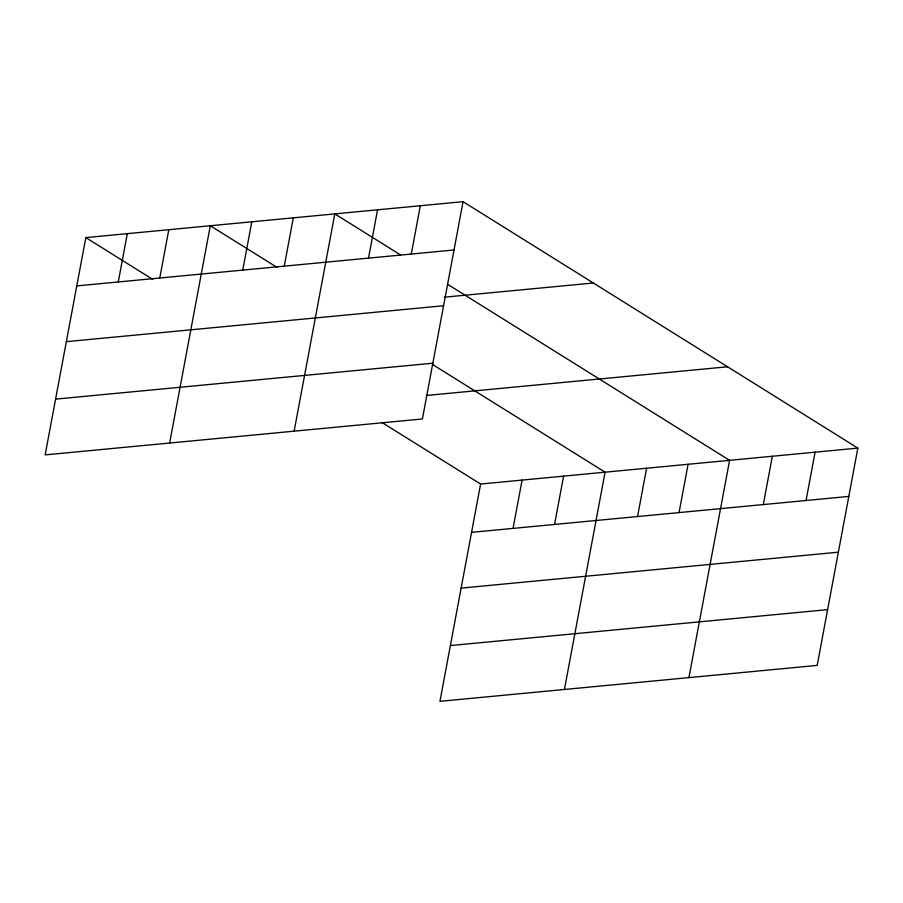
<?xml version="1.0" encoding="UTF-8"?>
<svg xmlns="http://www.w3.org/2000/svg" width="903" height="903" viewBox="0 0 903 903"><rect width="100%" height="100%" fill="white"/><g stroke="black" fill="none" stroke-linecap="round" stroke-linejoin="round"><path stroke-width="1.35" d="M85.819 237.602L45.15 454.886L422.401 418.958L463.058 201.674L85.819 237.602L152.72 279.366M118.27 281.962L127.312 233.651M159.763 278.011L168.805 229.701M169.64 443.034L210.309 225.739L277.21 267.502M242.76 270.099L251.802 221.788M284.264 266.148L293.306 217.837M294.13 431.171L334.799 213.887L400.526 254.917M368.514 258.123L377.556 209.812M411.271 254.048L420.313 205.737M382.014 422.502L480.599 484.042L439.942 701.326L817.181 665.398L857.85 448.114L463.058 201.674M513.062 528.402L522.103 480.091M554.555 524.451L563.596 476.141M564.431 689.474L605.089 472.19L432.424 364.406M637.552 516.55L646.593 468.239M679.045 512.588L688.086 464.277M688.921 677.611L729.59 460.327L447.47 284.219M763.295 504.563L772.336 456.252M806.052 500.499L815.093 452.189M76.778 285.912L454.017 249.984M444.332 297.189L593.339 283M66.337 341.673L443.587 305.745M55.591 399.126L432.83 363.198M426.397 395.469L727.57 366.787M480.599 484.042L857.85 448.114M471.558 532.352L848.809 496.424M461.128 588.113L838.368 552.184M450.371 645.566L827.622 609.638"/></g></svg>
